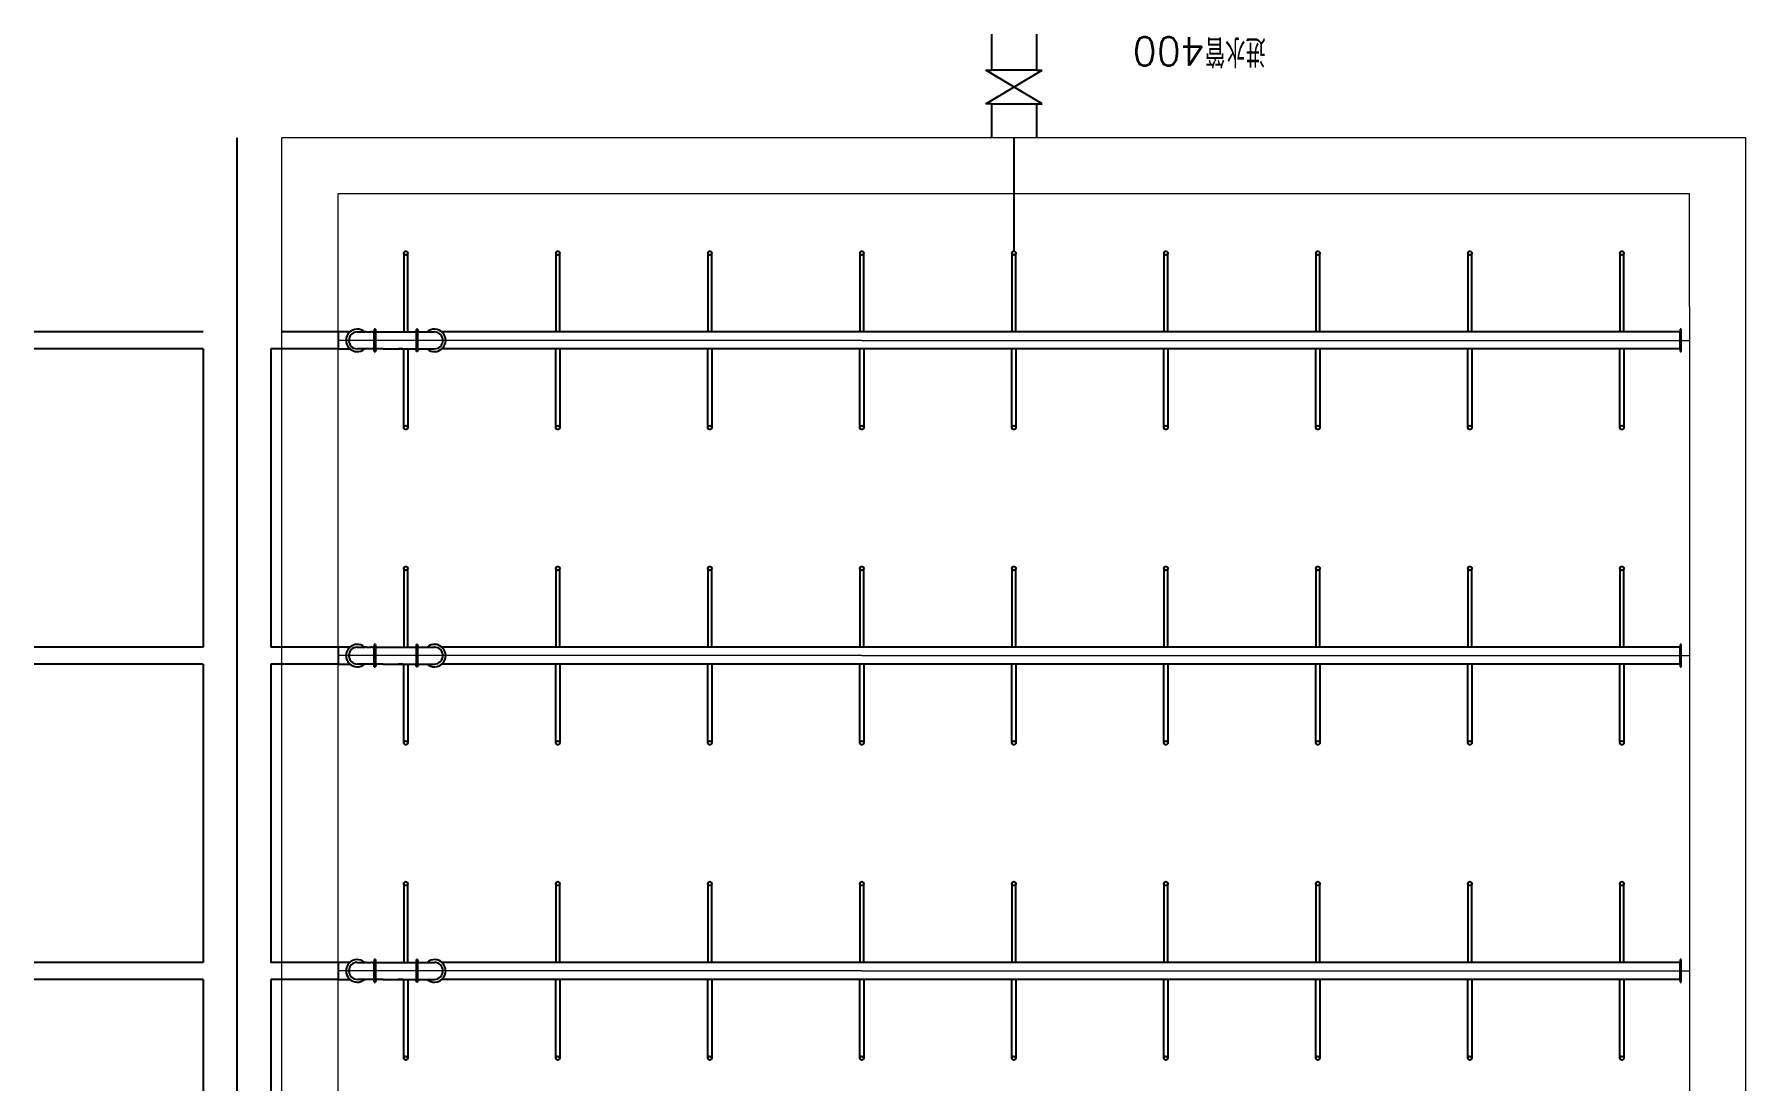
# Model space of a CAD drawing. Header units: millimetres. Extents: x -708 to 2021, y 59 to 1476.
# Drawn here: x -708.2 to -556.2, y 977.8 to 1070.8 of the extents above; entities that cross this region are included whole.
import ezdxf

# ---------------------------------------------------------------- set-up
doc = ezdxf.new("R2010")
doc.units = ezdxf.units.MM
doc.layers.add('图层1', color=1, linetype='Continuous', lineweight=25, plot=False)
doc.layers.add('图层2', color=5, linetype='Continuous', lineweight=25, plot=False)
doc.styles.get("Standard").update_dxf_attribs({"font": 'txt', "bigfont": 'gbcbig.shx'})

msp = doc.modelspace()

# ---------------------------------------------------------------- linework, layer by layer
for p, q in [((-623.17469, 1070.79611), (-623.17469, 1067.60611)), ((-619.17469, 1070.79611), (-619.17469, 1067.60611)), ((-623.67469, 1067.60611), (-623.17469, 1067.60611)), ((-623.67469, 1064.60611), (-618.67469, 1067.60611)), ((-618.67469, 1064.60611), (-623.67469, 1067.60611)), ((-619.17469, 1067.60611), (-623.17469, 1067.60611)), ((-619.17469, 1067.60611), (-618.67469, 1067.60611)), ((-623.17469, 1064.60611), (-623.67469, 1064.60611)), ((-623.17469, 1064.60611), (-623.17469, 1062.89023)), ((-623.17469, 1064.60611), (-619.17469, 1064.60611)), ((-623.17469, 1064.60611), (-623.17469, 1061.60611)), ((-619.17469, 1064.60611), (-619.17469, 1062.30229)), ((-619.17469, 1064.60611), (-618.67469, 1064.60611)), ((-690.17473, 1061.60611), (-690.17473, 788.60611)), ((-621.17469, 1061.60611), (-621.17469, 1051.53111)), ((-619.17469, 1062.30229), (-619.17469, 1061.58631)), ((-619.17469, 1062.30229), (-619.17469, 1061.58631))]:
    msp.add_line(p, q)
at = {"lineweight": 0}
for p, q in [((-556.17469, 1061.60611), (-686.17469, 1061.60611)), ((-686.17469, 811.60611), (-686.17469, 1061.60611)), ((-556.17469, 1056.60611), (-556.17469, 1061.60611)), ((-681.17469, 1051.60611), (-681.17469, 1056.60611)), ((-561.17469, 1056.60611), (-681.17469, 1056.60611)), ((-561.17469, 1046.60611), (-561.17469, 1056.60611)), ((-556.17469, 1046.60611), (-556.17469, 1056.60611)), ((-681.17469, 1046.60611), (-681.17469, 1051.60611)), ((-556.17469, 801.60611), (-556.17469, 1051.60611)), ((-681.17469, 806.60611), (-681.17469, 1046.60611)), ((-561.17469, 1046.60611), (-561.17469, 806.60611)), ((-634.67469, 1043.60611), (-681.17469, 1043.60611)), ((-634.67469, 1043.60611), (-561.17469, 1043.60611)), ((-634.67469, 1015.60611), (-681.17469, 1015.60611)), ((-634.67469, 1015.60611), (-561.17469, 1015.60611)), ((-634.67469, 987.60611), (-681.17469, 987.60611)), ((-634.67469, 987.60611), (-561.17469, 987.60611))]:
    msp.add_line(p, q, dxfattribs=at)
at = {"layer": '图层1'}
for p, q in [((-680.17469, 1044.35611), (-681.17469, 1044.35611)), ((-681.17469, 1044.35611), (-681.17469, 1042.85611)), ((-680.1463, 1044.35611), (-680.17469, 1044.35611)), ((-679.48486, 1044.35611), (-678.77469, 1044.35611)), ((-678.67469, 1044.35611), (-678.77469, 1044.35611)), ((-678.67469, 1044.35611), (-678.27469, 1044.35611)), ((-678.17469, 1044.35611), (-678.27469, 1044.35611)), ((-678.17469, 1044.35611), (-677.57469, 1044.35611)), ((-677.9798, 1044.47611), (-677.9998, 1044.47611)), ((-677.9998, 1044.47611), (-677.9998, 1044.45611)), ((-677.9998, 1044.45611), (-677.9798, 1044.45611)), ((-677.8798, 1044.60611), (-677.9798, 1044.60611)), ((-677.9798, 1044.60611), (-677.9798, 1044.35611)), ((-677.9798, 1044.60611), (-677.9798, 1042.6047)), ((-677.8798, 1044.60611), (-677.9798, 1044.60611)), ((-677.9798, 1042.85611), (-677.9798, 1044.35611)), ((-677.8798, 1044.35611), (-677.8798, 1044.60611)), ((-677.8798, 1044.60611), (-677.8798, 1042.6047)), ((-677.8648, 1044.47611), (-677.8798, 1044.47611)), ((-677.8798, 1044.45611), (-677.8648, 1044.45611)), ((-677.8798, 1044.45611), (-677.8798, 1044.35611)), ((-677.8798, 1042.60611), (-677.8798, 1044.35611)), ((-677.8548, 1044.49611), (-677.8648, 1044.49611)), ((-677.8648, 1044.49611), (-677.8648, 1044.47611)), ((-677.8648, 1044.45611), (-677.8648, 1044.47611)), ((-677.8648, 1044.43611), (-677.8648, 1044.45611)), ((-677.8548, 1044.43611), (-677.8648, 1044.43611)), ((-677.8548, 1044.47611), (-677.8548, 1044.49611)), ((-677.8298, 1044.47611), (-677.8548, 1044.47611)), ((-677.8548, 1044.47611), (-677.8548, 1044.45611)), ((-677.8548, 1044.45611), (-677.8298, 1044.45611)), ((-677.8548, 1044.45611), (-677.8548, 1044.43611)), ((-677.8298, 1044.45611), (-677.8298, 1044.47611)), ((-677.57469, 1044.35611), (-677.17469, 1044.35611)), ((-677.17469, 1044.35611), (-672.62745, 1044.35611)), ((-674.23435, 1044.47611), (-674.25435, 1044.47611)), ((-674.25435, 1044.47611), (-674.25435, 1044.45611)), ((-674.25435, 1044.45611), (-674.23435, 1044.45611)), ((-674.23435, 1044.45611), (-674.23435, 1044.60611)), ((-674.23435, 1044.60611), (-674.13435, 1044.60611)), ((-674.23435, 1044.60611), (-674.23435, 1042.6047)), ((-674.13435, 1044.60611), (-674.23435, 1044.60611)), ((-674.23435, 1044.35611), (-674.23435, 1044.45611)), ((-674.23435, 1042.60611), (-674.23435, 1044.35611)), ((-674.13435, 1044.60611), (-674.13435, 1042.89739)), ((-674.13435, 1044.60611), (-674.13435, 1042.6047)), ((-674.11935, 1044.47611), (-674.13435, 1044.47611)), ((-674.13435, 1044.45611), (-674.11935, 1044.45611)), ((-674.13435, 1044.45611), (-674.13435, 1044.35611)), ((-674.10935, 1044.49611), (-674.11935, 1044.49611)), ((-674.11935, 1044.49611), (-674.11935, 1044.47611)), ((-674.11935, 1044.45611), (-674.11935, 1044.47611)), ((-674.11935, 1044.43611), (-674.11935, 1044.45611)), ((-674.10935, 1044.43611), (-674.11935, 1044.43611)), ((-674.10935, 1044.47611), (-674.10935, 1044.49611)), ((-674.08435, 1044.47611), (-674.10935, 1044.47611)), ((-674.10935, 1044.47611), (-674.10935, 1044.45611)), ((-674.10935, 1044.45611), (-674.08435, 1044.45611)), ((-674.10935, 1044.45611), (-674.10935, 1044.43611)), ((-674.08435, 1044.45611), (-674.08435, 1044.47611)), ((-681.17469, 1042.85611), (-680.17469, 1042.85611)), ((-680.17469, 1042.85611), (-680.1463, 1042.85611)), ((-678.77469, 1042.85611), (-679.47469, 1042.85611)), ((-678.67469, 1042.85611), (-678.77469, 1042.85611)), ((-678.27469, 1042.85611), (-678.67469, 1042.85611)), ((-678.17469, 1042.85611), (-678.27469, 1042.85611)), ((-677.57469, 1042.85611), (-678.17469, 1042.85611)), ((-677.9998, 1042.7347), (-677.9998, 1042.7547)), ((-677.9998, 1042.7547), (-677.9798, 1042.7547)), ((-677.9798, 1042.7347), (-677.9998, 1042.7347)), ((-677.9798, 1042.85611), (-677.9798, 1042.60611)), ((-677.9798, 1042.60611), (-677.9798, 1042.85611)), ((-677.8798, 1042.85611), (-677.8798, 1042.60611)), ((-677.8798, 1042.7547), (-677.8648, 1042.7547)), ((-677.8648, 1042.7347), (-677.8798, 1042.7347)), ((-677.8548, 1042.7747), (-677.8648, 1042.7747)), ((-677.8648, 1042.7747), (-677.8648, 1042.7547)), ((-677.8648, 1042.7547), (-677.8648, 1042.7347)), ((-677.8648, 1042.7147), (-677.8648, 1042.7347)), ((-677.8548, 1042.7547), (-677.8548, 1042.7747)), ((-677.8548, 1042.7547), (-677.8298, 1042.7547)), ((-677.8548, 1042.7347), (-677.8548, 1042.7547)), ((-677.8298, 1042.7347), (-677.8548, 1042.7347)), ((-677.8548, 1042.7347), (-677.8548, 1042.7147)), ((-677.8298, 1042.7547), (-677.8298, 1042.7347)), ((-677.17469, 1042.85611), (-677.57469, 1042.85611)), ((-677.17469, 1042.85611), (-672.62745, 1042.85611)), ((-674.25435, 1042.7347), (-674.25435, 1042.7547)), ((-674.25435, 1042.7547), (-674.23435, 1042.7547)), ((-674.23435, 1042.7347), (-674.25435, 1042.7347)), ((-674.13435, 1042.89739), (-674.13435, 1042.85611)), ((-674.13435, 1042.85611), (-674.13435, 1042.60611)), ((-674.13435, 1042.7547), (-674.11935, 1042.7547)), ((-674.11935, 1042.7347), (-674.13435, 1042.7347)), ((-674.10935, 1042.7747), (-674.11935, 1042.7747)), ((-674.11935, 1042.7747), (-674.11935, 1042.7547)), ((-674.11935, 1042.7547), (-674.11935, 1042.7347)), ((-674.11935, 1042.7147), (-674.11935, 1042.7347)), ((-674.10935, 1042.7547), (-674.10935, 1042.7747)), ((-674.10935, 1042.7547), (-674.08435, 1042.7547)), ((-674.10935, 1042.7347), (-674.10935, 1042.7547)), ((-674.08435, 1042.7347), (-674.10935, 1042.7347)), ((-674.10935, 1042.7347), (-674.10935, 1042.7147)), ((-674.08435, 1042.7547), (-674.08435, 1042.7347)), ((-677.9798, 1042.60611), (-677.8798, 1042.60611)), ((-677.8798, 1042.60611), (-677.9798, 1042.60611)), ((-677.8798, 1042.6047), (-677.9798, 1042.6047)), ((-677.8548, 1042.7147), (-677.8648, 1042.7147)), ((-674.13435, 1042.60611), (-674.23435, 1042.60611)), ((-674.13435, 1042.6047), (-674.23435, 1042.6047)), ((-674.10935, 1042.7147), (-674.11935, 1042.7147)), ((-681.17469, 1016.35611), (-681.17469, 1014.85611)), ((-680.17469, 1016.35611), (-681.17469, 1016.35611)), ((-680.1463, 1016.35611), (-680.17469, 1016.35611)), ((-679.48486, 1016.35611), (-678.77469, 1016.35611)), ((-678.67469, 1016.35611), (-678.77469, 1016.35611)), ((-678.67469, 1016.35611), (-678.27469, 1016.35611)), ((-678.17469, 1016.35611), (-678.27469, 1016.35611)), ((-678.17469, 1016.35611), (-677.57469, 1016.35611)), ((-677.9798, 1016.47611), (-677.9998, 1016.47611)), ((-677.9998, 1016.47611), (-677.9998, 1016.45611)), ((-677.9998, 1016.45611), (-677.9798, 1016.45611)), ((-677.8798, 1016.60611), (-677.9798, 1016.60611)), ((-677.9798, 1016.60611), (-677.9798, 1016.35611)), ((-677.9798, 1016.60611), (-677.9798, 1014.6047)), ((-677.8798, 1016.60611), (-677.9798, 1016.60611)), ((-677.9798, 1014.85611), (-677.9798, 1016.35611)), ((-677.8798, 1016.35611), (-677.8798, 1016.60611)), ((-677.8798, 1016.60611), (-677.8798, 1014.6047)), ((-677.8648, 1016.47611), (-677.8798, 1016.47611)), ((-677.8798, 1016.45611), (-677.8648, 1016.45611)), ((-677.8798, 1016.45611), (-677.8798, 1016.35611)), ((-677.8798, 1014.60611), (-677.8798, 1016.35611)), ((-677.8548, 1016.49611), (-677.8648, 1016.49611)), ((-677.8648, 1016.49611), (-677.8648, 1016.47611)), ((-677.8648, 1016.45611), (-677.8648, 1016.47611)), ((-677.8648, 1016.43611), (-677.8648, 1016.45611)), ((-677.8548, 1016.43611), (-677.8648, 1016.43611)), ((-677.8548, 1016.47611), (-677.8548, 1016.49611)), ((-677.8298, 1016.47611), (-677.8548, 1016.47611)), ((-677.8548, 1016.47611), (-677.8548, 1016.45611)), ((-677.8548, 1016.45611), (-677.8298, 1016.45611)), ((-677.8548, 1016.45611), (-677.8548, 1016.43611)), ((-677.8298, 1016.45611), (-677.8298, 1016.47611)), ((-677.57469, 1016.35611), (-677.17469, 1016.35611)), ((-677.17469, 1016.35611), (-672.62745, 1016.35611)), ((-674.23435, 1016.47611), (-674.25435, 1016.47611)), ((-674.25435, 1016.47611), (-674.25435, 1016.45611)), ((-674.25435, 1016.45611), (-674.23435, 1016.45611)), ((-674.23435, 1016.45611), (-674.23435, 1016.60611)), ((-674.23435, 1016.60611), (-674.13435, 1016.60611)), ((-674.23435, 1016.60611), (-674.23435, 1014.6047)), ((-674.13435, 1016.60611), (-674.23435, 1016.60611)), ((-674.23435, 1016.35611), (-674.23435, 1016.45611)), ((-674.23435, 1014.60611), (-674.23435, 1016.35611)), ((-674.13435, 1016.60611), (-674.13435, 1014.89739)), ((-674.13435, 1016.60611), (-674.13435, 1014.6047)), ((-674.11935, 1016.47611), (-674.13435, 1016.47611)), ((-674.13435, 1016.45611), (-674.11935, 1016.45611)), ((-674.13435, 1016.45611), (-674.13435, 1016.35611)), ((-674.10935, 1016.49611), (-674.11935, 1016.49611)), ((-674.11935, 1016.49611), (-674.11935, 1016.47611)), ((-674.11935, 1016.45611), (-674.11935, 1016.47611)), ((-674.11935, 1016.43611), (-674.11935, 1016.45611)), ((-674.10935, 1016.43611), (-674.11935, 1016.43611)), ((-674.10935, 1016.47611), (-674.10935, 1016.49611)), ((-674.08435, 1016.47611), (-674.10935, 1016.47611)), ((-674.10935, 1016.47611), (-674.10935, 1016.45611)), ((-674.10935, 1016.45611), (-674.08435, 1016.45611)), ((-674.10935, 1016.45611), (-674.10935, 1016.43611)), ((-674.08435, 1016.45611), (-674.08435, 1016.47611)), ((-681.17469, 1014.85611), (-680.17469, 1014.85611)), ((-680.17469, 1014.85611), (-680.1463, 1014.85611)), ((-678.77469, 1014.85611), (-679.47469, 1014.85611)), ((-678.67469, 1014.85611), (-678.77469, 1014.85611)), ((-678.27469, 1014.85611), (-678.67469, 1014.85611)), ((-678.17469, 1014.85611), (-678.27469, 1014.85611)), ((-677.57469, 1014.85611), (-678.17469, 1014.85611)), ((-677.9998, 1014.7347), (-677.9998, 1014.7547)), ((-677.9998, 1014.7547), (-677.9798, 1014.7547)), ((-677.9798, 1014.7347), (-677.9998, 1014.7347)), ((-677.9798, 1014.85611), (-677.9798, 1014.60611)), ((-677.9798, 1014.60611), (-677.9798, 1014.85611)), ((-677.9798, 1014.60611), (-677.8798, 1014.60611)), ((-677.8798, 1014.60611), (-677.9798, 1014.60611)), ((-677.8798, 1014.6047), (-677.9798, 1014.6047)), ((-677.8798, 1014.85611), (-677.8798, 1014.60611)), ((-677.8798, 1014.7547), (-677.8648, 1014.7547)), ((-677.8648, 1014.7347), (-677.8798, 1014.7347)), ((-677.8548, 1014.7747), (-677.8648, 1014.7747)), ((-677.8648, 1014.7747), (-677.8648, 1014.7547)), ((-677.8648, 1014.7547), (-677.8648, 1014.7347)), ((-677.8648, 1014.7147), (-677.8648, 1014.7347)), ((-677.8548, 1014.7147), (-677.8648, 1014.7147)), ((-677.8548, 1014.7547), (-677.8548, 1014.7747)), ((-677.8548, 1014.7547), (-677.8298, 1014.7547)), ((-677.8548, 1014.7347), (-677.8548, 1014.7547)), ((-677.8298, 1014.7347), (-677.8548, 1014.7347)), ((-677.8548, 1014.7347), (-677.8548, 1014.7147)), ((-677.8298, 1014.7547), (-677.8298, 1014.7347)), ((-677.17469, 1014.85611), (-677.57469, 1014.85611)), ((-677.17469, 1014.85611), (-672.62745, 1014.85611)), ((-674.25435, 1014.7347), (-674.25435, 1014.7547)), ((-674.25435, 1014.7547), (-674.23435, 1014.7547)), ((-674.23435, 1014.7347), (-674.25435, 1014.7347)), ((-674.13435, 1014.60611), (-674.23435, 1014.60611)), ((-674.13435, 1014.6047), (-674.23435, 1014.6047)), ((-674.13435, 1014.89739), (-674.13435, 1014.85611)), ((-674.13435, 1014.85611), (-674.13435, 1014.60611)), ((-674.13435, 1014.7547), (-674.11935, 1014.7547)), ((-674.11935, 1014.7347), (-674.13435, 1014.7347)), ((-674.10935, 1014.7747), (-674.11935, 1014.7747)), ((-674.11935, 1014.7747), (-674.11935, 1014.7547)), ((-674.11935, 1014.7547), (-674.11935, 1014.7347)), ((-674.11935, 1014.7147), (-674.11935, 1014.7347)), ((-674.10935, 1014.7147), (-674.11935, 1014.7147)), ((-674.10935, 1014.7547), (-674.10935, 1014.7747)), ((-674.10935, 1014.7547), (-674.08435, 1014.7547)), ((-674.10935, 1014.7347), (-674.10935, 1014.7547)), ((-674.08435, 1014.7347), (-674.10935, 1014.7347)), ((-674.10935, 1014.7347), (-674.10935, 1014.7147)), ((-674.08435, 1014.7547), (-674.08435, 1014.7347)), ((-681.17469, 988.35611), (-681.17469, 986.85611)), ((-680.17469, 988.35611), (-681.17469, 988.35611)), ((-680.1463, 988.35611), (-680.17469, 988.35611)), ((-679.48486, 988.35611), (-678.77469, 988.35611)), ((-678.67469, 988.35611), (-678.77469, 988.35611)), ((-678.67469, 988.35611), (-678.27469, 988.35611)), ((-678.17469, 988.35611), (-678.27469, 988.35611)), ((-678.17469, 988.35611), (-677.57469, 988.35611)), ((-677.9798, 988.47611), (-677.9998, 988.47611)), ((-677.9998, 988.47611), (-677.9998, 988.45611)), ((-677.9998, 988.45611), (-677.9798, 988.45611)), ((-677.8798, 988.60611), (-677.9798, 988.60611)), ((-677.9798, 988.60611), (-677.9798, 988.35611)), ((-677.9798, 988.60611), (-677.9798, 986.6047)), ((-677.8798, 988.60611), (-677.9798, 988.60611)), ((-677.9798, 986.85611), (-677.9798, 988.35611)), ((-677.8798, 988.35611), (-677.8798, 988.60611)), ((-677.8798, 988.60611), (-677.8798, 986.6047)), ((-677.8648, 988.47611), (-677.8798, 988.47611)), ((-677.8798, 988.45611), (-677.8648, 988.45611)), ((-677.8798, 988.45611), (-677.8798, 988.35611)), ((-677.8798, 986.60611), (-677.8798, 988.35611)), ((-677.8548, 988.49611), (-677.8648, 988.49611)), ((-677.8648, 988.49611), (-677.8648, 988.47611)), ((-677.8648, 988.45611), (-677.8648, 988.47611)), ((-677.8648, 988.43611), (-677.8648, 988.45611)), ((-677.8548, 988.43611), (-677.8648, 988.43611)), ((-677.8548, 988.47611), (-677.8548, 988.49611)), ((-677.8298, 988.47611), (-677.8548, 988.47611)), ((-677.8548, 988.47611), (-677.8548, 988.45611)), ((-677.8548, 988.45611), (-677.8298, 988.45611)), ((-677.8548, 988.45611), (-677.8548, 988.43611)), ((-677.8298, 988.45611), (-677.8298, 988.47611)), ((-677.57469, 988.35611), (-677.17469, 988.35611)), ((-677.17469, 988.35611), (-672.62745, 988.35611)), ((-674.23435, 988.47611), (-674.25435, 988.47611)), ((-674.25435, 988.47611), (-674.25435, 988.45611)), ((-674.25435, 988.45611), (-674.23435, 988.45611)), ((-674.23435, 988.45611), (-674.23435, 988.60611)), ((-674.23435, 988.60611), (-674.13435, 988.60611)), ((-674.23435, 988.60611), (-674.23435, 986.6047)), ((-674.13435, 988.60611), (-674.23435, 988.60611)), ((-674.23435, 988.35611), (-674.23435, 988.45611)), ((-674.23435, 986.60611), (-674.23435, 988.35611)), ((-674.13435, 988.60611), (-674.13435, 986.89739)), ((-674.13435, 988.60611), (-674.13435, 986.6047)), ((-674.11935, 988.47611), (-674.13435, 988.47611)), ((-674.13435, 988.45611), (-674.11935, 988.45611)), ((-674.13435, 988.45611), (-674.13435, 988.35611)), ((-674.10935, 988.49611), (-674.11935, 988.49611)), ((-674.11935, 988.49611), (-674.11935, 988.47611)), ((-674.11935, 988.45611), (-674.11935, 988.47611)), ((-674.11935, 988.43611), (-674.11935, 988.45611)), ((-674.10935, 988.43611), (-674.11935, 988.43611)), ((-674.10935, 988.47611), (-674.10935, 988.49611)), ((-674.08435, 988.47611), (-674.10935, 988.47611)), ((-674.10935, 988.47611), (-674.10935, 988.45611)), ((-674.10935, 988.45611), (-674.08435, 988.45611)), ((-674.10935, 988.45611), (-674.10935, 988.43611)), ((-674.08435, 988.45611), (-674.08435, 988.47611)), ((-681.17469, 986.85611), (-680.17469, 986.85611)), ((-680.17469, 986.85611), (-680.1463, 986.85611)), ((-678.77469, 986.85611), (-679.47469, 986.85611)), ((-678.67469, 986.85611), (-678.77469, 986.85611)), ((-678.27469, 986.85611), (-678.67469, 986.85611)), ((-678.17469, 986.85611), (-678.27469, 986.85611)), ((-677.57469, 986.85611), (-678.17469, 986.85611)), ((-677.9998, 986.7347), (-677.9998, 986.7547)), ((-677.9998, 986.7547), (-677.9798, 986.7547)), ((-677.9798, 986.7347), (-677.9998, 986.7347)), ((-677.9798, 986.85611), (-677.9798, 986.60611)), ((-677.9798, 986.60611), (-677.9798, 986.85611)), ((-677.9798, 986.60611), (-677.8798, 986.60611)), ((-677.8798, 986.60611), (-677.9798, 986.60611)), ((-677.8798, 986.6047), (-677.9798, 986.6047)), ((-677.8798, 986.85611), (-677.8798, 986.60611)), ((-677.8798, 986.7547), (-677.8648, 986.7547)), ((-677.8648, 986.7347), (-677.8798, 986.7347)), ((-677.8548, 986.7747), (-677.8648, 986.7747)), ((-677.8648, 986.7747), (-677.8648, 986.7547)), ((-677.8648, 986.7547), (-677.8648, 986.7347)), ((-677.8648, 986.7147), (-677.8648, 986.7347)), ((-677.8548, 986.7147), (-677.8648, 986.7147)), ((-677.8548, 986.7547), (-677.8548, 986.7747)), ((-677.8548, 986.7547), (-677.8298, 986.7547)), ((-677.8548, 986.7347), (-677.8548, 986.7547)), ((-677.8298, 986.7347), (-677.8548, 986.7347)), ((-677.8548, 986.7347), (-677.8548, 986.7147)), ((-677.8298, 986.7547), (-677.8298, 986.7347)), ((-677.17469, 986.85611), (-677.57469, 986.85611)), ((-677.17469, 986.85611), (-672.62745, 986.85611)), ((-674.25435, 986.7347), (-674.25435, 986.7547)), ((-674.25435, 986.7547), (-674.23435, 986.7547)), ((-674.23435, 986.7347), (-674.25435, 986.7347)), ((-674.13435, 986.60611), (-674.23435, 986.60611)), ((-674.13435, 986.6047), (-674.23435, 986.6047)), ((-674.13435, 986.89739), (-674.13435, 986.85611)), ((-674.13435, 986.85611), (-674.13435, 986.60611)), ((-674.13435, 986.7547), (-674.11935, 986.7547)), ((-674.11935, 986.7347), (-674.13435, 986.7347)), ((-674.10935, 986.7747), (-674.11935, 986.7747)), ((-674.11935, 986.7747), (-674.11935, 986.7547)), ((-674.11935, 986.7547), (-674.11935, 986.7347)), ((-674.11935, 986.7147), (-674.11935, 986.7347)), ((-674.10935, 986.7147), (-674.11935, 986.7147)), ((-674.10935, 986.7547), (-674.10935, 986.7747)), ((-674.10935, 986.7547), (-674.08435, 986.7547)), ((-674.10935, 986.7347), (-674.10935, 986.7547)), ((-674.08435, 986.7347), (-674.10935, 986.7347)), ((-674.10935, 986.7347), (-674.10935, 986.7147)), ((-674.08435, 986.7547), (-674.08435, 986.7347))]:
    msp.add_line(p, q, dxfattribs=at)
for centre, radius, start, end in [((-679.48486, 1043.60611), 1, 48.5903779, 311.4096221), ((-679.48486, 1043.60611), 0.75, 90, 270), ((-672.62745, 1043.60611), 1, 228.5903779, 131.4096221), ((-672.62745, 1043.60611), 0.75, 270, 90), ((-679.48486, 1015.60611), 1, 48.5903779, 311.4096221), ((-679.48486, 1015.60611), 0.75, 90, 270), ((-672.62745, 1015.60611), 1, 228.5903779, 131.4096221), ((-672.62745, 1015.60611), 0.75, 270, 90), ((-679.48486, 987.60611), 1, 48.5903779, 311.4096221), ((-679.48486, 987.60611), 0.75, 90, 270), ((-672.62745, 987.60611), 1, 228.5903779, 131.4096221), ((-672.62745, 987.60611), 0.75, 270, 90)]:
    msp.add_arc(centre, radius, start, end, dxfattribs=at)
at = {"layer": '图层2'}
for p, q in [((-675.34969, 1051.35611), (-675.34969, 1044.35611)), ((-674.99969, 1044.35611), (-674.99969, 1051.35611)), ((-661.84969, 1051.35611), (-661.84969, 1044.35611)), ((-661.49969, 1044.35611), (-661.49969, 1051.35611)), ((-648.34969, 1051.35611), (-648.34969, 1044.35611)), ((-647.99969, 1044.35611), (-647.99969, 1051.35611)), ((-634.84969, 1051.35611), (-634.84969, 1044.35611)), ((-634.49969, 1044.35611), (-634.49969, 1051.35611)), ((-621.34969, 1051.35611), (-621.34969, 1044.35611)), ((-620.99969, 1044.35611), (-620.99969, 1051.35611)), ((-607.84969, 1051.35611), (-607.84969, 1044.35611)), ((-607.49969, 1044.35611), (-607.49969, 1051.35611)), ((-594.34969, 1051.35611), (-594.34969, 1044.35611)), ((-593.99969, 1044.35611), (-593.99969, 1051.35611)), ((-580.84969, 1051.35611), (-580.84969, 1044.35611)), ((-580.49969, 1044.35611), (-580.49969, 1051.35611)), ((-567.34969, 1051.35611), (-567.34969, 1044.35611)), ((-566.99969, 1044.35611), (-566.99969, 1051.35611)), ((-693.17473, 1044.35611), (-708.17469, 1044.35611)), ((-681.17469, 1044.35611), (-686.17469, 1044.35611)), ((-561.99969, 1044.35611), (-671.96601, 1044.35611)), ((-561.89969, 1044.60611), (-561.99969, 1044.60611)), ((-561.99969, 1044.60611), (-561.99969, 1044.35611)), ((-561.99969, 1042.85611), (-561.99969, 1044.35611)), ((-561.89969, 1044.35611), (-561.89969, 1044.60611)), ((-561.89969, 1042.60611), (-561.89969, 1044.35611)), ((-693.17473, 1042.85611), (-708.17469, 1042.85611)), ((-693.17473, 1042.85611), (-693.17473, 1016.35611)), ((-687.17473, 1042.85611), (-687.17473, 1016.35611)), ((-681.17469, 1042.85611), (-687.17473, 1042.85611)), ((-675.44969, 1042.85611), (-675.84969, 1042.85611)), ((-675.34969, 1035.85611), (-675.34969, 1042.85611)), ((-674.99969, 1042.85611), (-674.99969, 1035.85611)), ((-561.99969, 1042.85611), (-671.96601, 1042.85611)), ((-661.84969, 1035.85611), (-661.84969, 1042.85611)), ((-661.49969, 1042.85611), (-661.49969, 1035.85611)), ((-648.34969, 1035.85611), (-648.34969, 1042.85611)), ((-647.99969, 1042.85611), (-647.99969, 1035.85611)), ((-634.84969, 1035.85611), (-634.84969, 1042.85611)), ((-634.49969, 1042.85611), (-634.49969, 1035.85611)), ((-621.34969, 1035.85611), (-621.34969, 1042.85611)), ((-620.99969, 1042.85611), (-620.99969, 1035.85611)), ((-607.84969, 1035.85611), (-607.84969, 1042.85611)), ((-607.49969, 1042.85611), (-607.49969, 1035.85611)), ((-594.34969, 1035.85611), (-594.34969, 1042.85611)), ((-593.99969, 1042.85611), (-593.99969, 1035.85611)), ((-580.84969, 1035.85611), (-580.84969, 1042.85611)), ((-580.49969, 1042.85611), (-580.49969, 1035.85611)), ((-567.34969, 1035.85611), (-567.34969, 1042.85611)), ((-566.99969, 1042.85611), (-566.99969, 1035.85611)), ((-561.99969, 1042.85611), (-561.99969, 1042.60611)), ((-561.99969, 1042.60611), (-561.89969, 1042.60611)), ((-675.34969, 1023.35611), (-675.34969, 1016.35611)), ((-674.99969, 1016.35611), (-674.99969, 1023.35611)), ((-661.84969, 1023.35611), (-661.84969, 1016.35611)), ((-661.84969, 1023.35611), (-661.84969, 1016.35611)), ((-661.49969, 1016.35611), (-661.49969, 1023.35611)), ((-661.49969, 1016.35611), (-661.49969, 1023.35611)), ((-648.34969, 1023.35611), (-648.34969, 1016.35611)), ((-647.99969, 1016.35611), (-647.99969, 1023.35611)), ((-634.84969, 1023.35611), (-634.84969, 1016.35611)), ((-634.49969, 1016.35611), (-634.49969, 1023.35611)), ((-621.34969, 1023.35611), (-621.34969, 1016.35611)), ((-620.99969, 1016.35611), (-620.99969, 1023.35611)), ((-607.84969, 1023.35611), (-607.84969, 1016.35611)), ((-607.49969, 1016.35611), (-607.49969, 1023.35611)), ((-594.34969, 1023.35611), (-594.34969, 1016.35611)), ((-593.99969, 1016.35611), (-593.99969, 1023.35611)), ((-580.84969, 1023.35611), (-580.84969, 1016.35611)), ((-580.49969, 1016.35611), (-580.49969, 1023.35611)), ((-567.34969, 1023.35611), (-567.34969, 1016.35611)), ((-566.99969, 1016.35611), (-566.99969, 1023.35611)), ((-693.17473, 1016.35611), (-708.17469, 1016.35611)), ((-681.17469, 1016.35611), (-687.17473, 1016.35611)), ((-561.99969, 1016.35611), (-671.96601, 1016.35611)), ((-561.89969, 1016.60611), (-561.99969, 1016.60611)), ((-561.99969, 1016.60611), (-561.99969, 1016.35611)), ((-561.99969, 1014.85611), (-561.99969, 1016.35611)), ((-561.89969, 1016.35611), (-561.89969, 1016.60611)), ((-561.89969, 1014.60611), (-561.89969, 1016.35611)), ((-693.17473, 1014.85611), (-708.17469, 1014.85611)), ((-693.17473, 1014.85611), (-693.17473, 988.35611)), ((-687.17473, 1014.85611), (-687.17473, 988.35611)), ((-681.17469, 1014.85611), (-687.17473, 1014.85611)), ((-675.44969, 1014.85611), (-675.84969, 1014.85611)), ((-675.34969, 1007.85611), (-675.34969, 1014.85611)), ((-674.99969, 1014.85611), (-674.99969, 1007.85611)), ((-561.99969, 1014.85611), (-671.96601, 1014.85611)), ((-661.84969, 1007.85611), (-661.84969, 1014.85611)), ((-661.84969, 1007.85611), (-661.84969, 1014.85611)), ((-661.49969, 1014.85611), (-661.49969, 1007.85611)), ((-661.49969, 1014.85611), (-661.49969, 1007.85611)), ((-648.34969, 1007.85611), (-648.34969, 1014.85611)), ((-647.99969, 1014.85611), (-647.99969, 1007.85611)), ((-634.84969, 1007.85611), (-634.84969, 1014.85611)), ((-634.49969, 1014.85611), (-634.49969, 1007.85611)), ((-621.34969, 1007.85611), (-621.34969, 1014.85611)), ((-620.99969, 1014.85611), (-620.99969, 1007.85611)), ((-607.84969, 1007.85611), (-607.84969, 1014.85611)), ((-607.49969, 1014.85611), (-607.49969, 1007.85611)), ((-594.34969, 1007.85611), (-594.34969, 1014.85611)), ((-593.99969, 1014.85611), (-593.99969, 1007.85611)), ((-580.84969, 1007.85611), (-580.84969, 1014.85611)), ((-580.49969, 1014.85611), (-580.49969, 1007.85611)), ((-567.34969, 1007.85611), (-567.34969, 1014.85611)), ((-566.99969, 1014.85611), (-566.99969, 1007.85611)), ((-561.99969, 1014.85611), (-561.99969, 1014.60611)), ((-561.99969, 1014.60611), (-561.89969, 1014.60611)), ((-675.34969, 995.35611), (-675.34969, 988.35611)), ((-674.99969, 988.35611), (-674.99969, 995.35611)), ((-661.84969, 995.35611), (-661.84969, 988.35611)), ((-661.84969, 995.35611), (-661.84969, 988.35611)), ((-661.49969, 988.35611), (-661.49969, 995.35611)), ((-661.49969, 988.35611), (-661.49969, 995.35611)), ((-648.34969, 995.35611), (-648.34969, 988.35611)), ((-647.99969, 988.35611), (-647.99969, 995.35611)), ((-634.84969, 995.35611), (-634.84969, 988.35611)), ((-634.49969, 988.35611), (-634.49969, 995.35611)), ((-621.34969, 995.35611), (-621.34969, 988.35611)), ((-620.99969, 988.35611), (-620.99969, 995.35611)), ((-607.84969, 995.35611), (-607.84969, 988.35611)), ((-607.49969, 988.35611), (-607.49969, 995.35611)), ((-594.34969, 995.35611), (-594.34969, 988.35611)), ((-593.99969, 988.35611), (-593.99969, 995.35611)), ((-580.84969, 995.35611), (-580.84969, 988.35611)), ((-580.49969, 988.35611), (-580.49969, 995.35611)), ((-567.34969, 995.35611), (-567.34969, 988.35611)), ((-566.99969, 988.35611), (-566.99969, 995.35611)), ((-693.17473, 988.35611), (-708.17469, 988.35611)), ((-681.17469, 988.35611), (-687.17473, 988.35611)), ((-561.99969, 988.35611), (-671.96601, 988.35611)), ((-561.89969, 988.60611), (-561.99969, 988.60611)), ((-561.99969, 988.60611), (-561.99969, 988.35611)), ((-561.99969, 986.85611), (-561.99969, 988.35611)), ((-561.89969, 988.35611), (-561.89969, 988.60611)), ((-561.89969, 986.60611), (-561.89969, 988.35611)), ((-693.17473, 986.85611), (-708.17469, 986.85611)), ((-693.17473, 986.85611), (-693.17473, 960.35611)), ((-687.17473, 986.85611), (-687.17473, 960.35611)), ((-681.17469, 986.85611), (-687.17473, 986.85611)), ((-675.44969, 986.85611), (-675.84969, 986.85611)), ((-675.34969, 979.85611), (-675.34969, 986.85611)), ((-674.99969, 986.85611), (-674.99969, 979.85611)), ((-561.99969, 986.85611), (-671.96601, 986.85611)), ((-661.84969, 979.85611), (-661.84969, 986.85611)), ((-661.84969, 979.85611), (-661.84969, 986.85611)), ((-661.49969, 986.85611), (-661.49969, 979.85611)), ((-661.49969, 986.85611), (-661.49969, 979.85611)), ((-648.34969, 979.85611), (-648.34969, 986.85611)), ((-647.99969, 986.85611), (-647.99969, 979.85611)), ((-634.84969, 979.85611), (-634.84969, 986.85611)), ((-634.49969, 986.85611), (-634.49969, 979.85611)), ((-621.34969, 979.85611), (-621.34969, 986.85611)), ((-620.99969, 986.85611), (-620.99969, 979.85611)), ((-607.84969, 979.85611), (-607.84969, 986.85611)), ((-607.49969, 986.85611), (-607.49969, 979.85611)), ((-594.34969, 979.85611), (-594.34969, 986.85611)), ((-593.99969, 986.85611), (-593.99969, 979.85611)), ((-580.84969, 979.85611), (-580.84969, 986.85611)), ((-580.49969, 986.85611), (-580.49969, 979.85611)), ((-567.34969, 979.85611), (-567.34969, 986.85611)), ((-566.99969, 986.85611), (-566.99969, 979.85611)), ((-561.99969, 986.85611), (-561.99969, 986.60611)), ((-561.99969, 986.60611), (-561.89969, 986.60611))]:
    msp.add_line(p, q, dxfattribs=at)
for centre in [(-675.17469, 1051.35611), (-661.67469, 1051.35611), (-648.17469, 1051.35611), (-634.67469, 1051.35611), (-621.17469, 1051.35611), (-607.67469, 1051.35611), (-594.17469, 1051.35611), (-580.67469, 1051.35611), (-567.17469, 1051.35611), (-675.17469, 1035.85611), (-661.67469, 1035.85611), (-648.17469, 1035.85611), (-634.67469, 1035.85611), (-621.17469, 1035.85611), (-607.67469, 1035.85611), (-594.17469, 1035.85611), (-580.67469, 1035.85611), (-567.17469, 1035.85611), (-675.17469, 1023.35611), (-675.17469, 1023.35611), (-661.67469, 1023.35611), (-661.67469, 1023.35611), (-648.17469, 1023.35611), (-634.67469, 1023.35611), (-621.17469, 1023.35611), (-607.67469, 1023.35611), (-594.17469, 1023.35611), (-580.67469, 1023.35611), (-567.17469, 1023.35611), (-675.17469, 1007.85611), (-675.17469, 1007.85611), (-661.67469, 1007.85611), (-661.67469, 1007.85611), (-648.17469, 1007.85611), (-634.67469, 1007.85611), (-621.17469, 1007.85611), (-607.67469, 1007.85611), (-594.17469, 1007.85611), (-580.67469, 1007.85611), (-567.17469, 1007.85611), (-675.17469, 995.35611), (-675.17469, 995.35611), (-661.67469, 995.35611), (-661.67469, 995.35611), (-648.17469, 995.35611), (-634.67469, 995.35611), (-621.17469, 995.35611), (-607.67469, 995.35611), (-594.17469, 995.35611), (-580.67469, 995.35611), (-567.17469, 995.35611), (-675.17469, 979.85611), (-675.17469, 979.85611), (-661.67469, 979.85611), (-661.67469, 979.85611), (-648.17469, 979.85611), (-634.67469, 979.85611), (-621.17469, 979.85611), (-607.67469, 979.85611), (-594.17469, 979.85611), (-580.67469, 979.85611), (-567.17469, 979.85611)]:
    msp.add_circle(centre, 0.175, dxfattribs=at)

# ---------------------------------------------------------------- texts
at = {"insert": (-610.62969, 1068.02372), "char_height": 2.5, "width": 26.351875, "attachment_point": 3, "rotation": 180}
msp.add_mtext('进水管400', dxfattribs=at)

doc.saveas('drawing.dxf')
